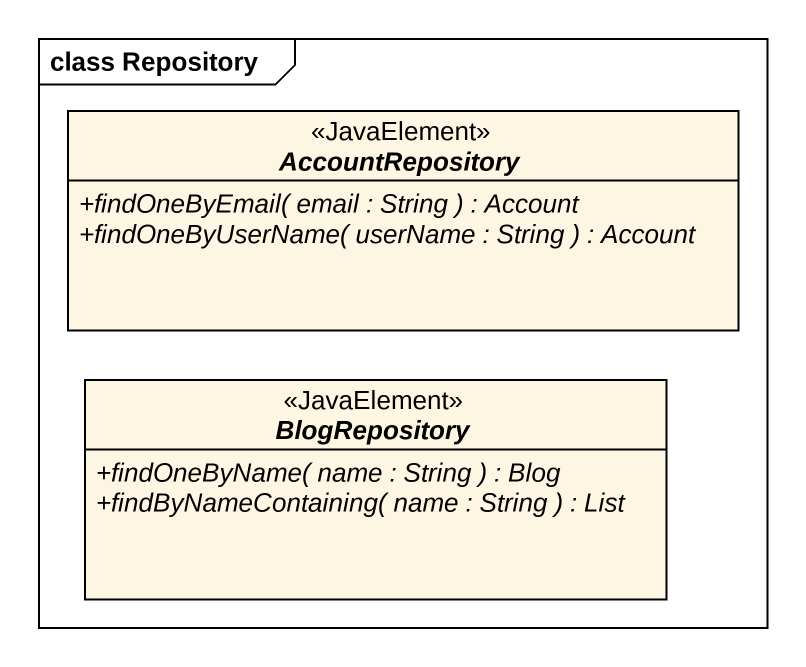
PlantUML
@startuml
mainframe class Repository
hide circle
hide empty members
skinparam classAttributeIconSize 0
interface AccountRepository <<JavaElement>> {
  {abstract} +findOneByEmail( email : String ) : Account
  {abstract} +findOneByUserName( userName : String ) : Account
}
interface BlogRepository <<JavaElement>> {
  {abstract} +findOneByName( name : String ) : Blog
  {abstract} +findByNameContaining( name : String ) : List
}
@enduml
